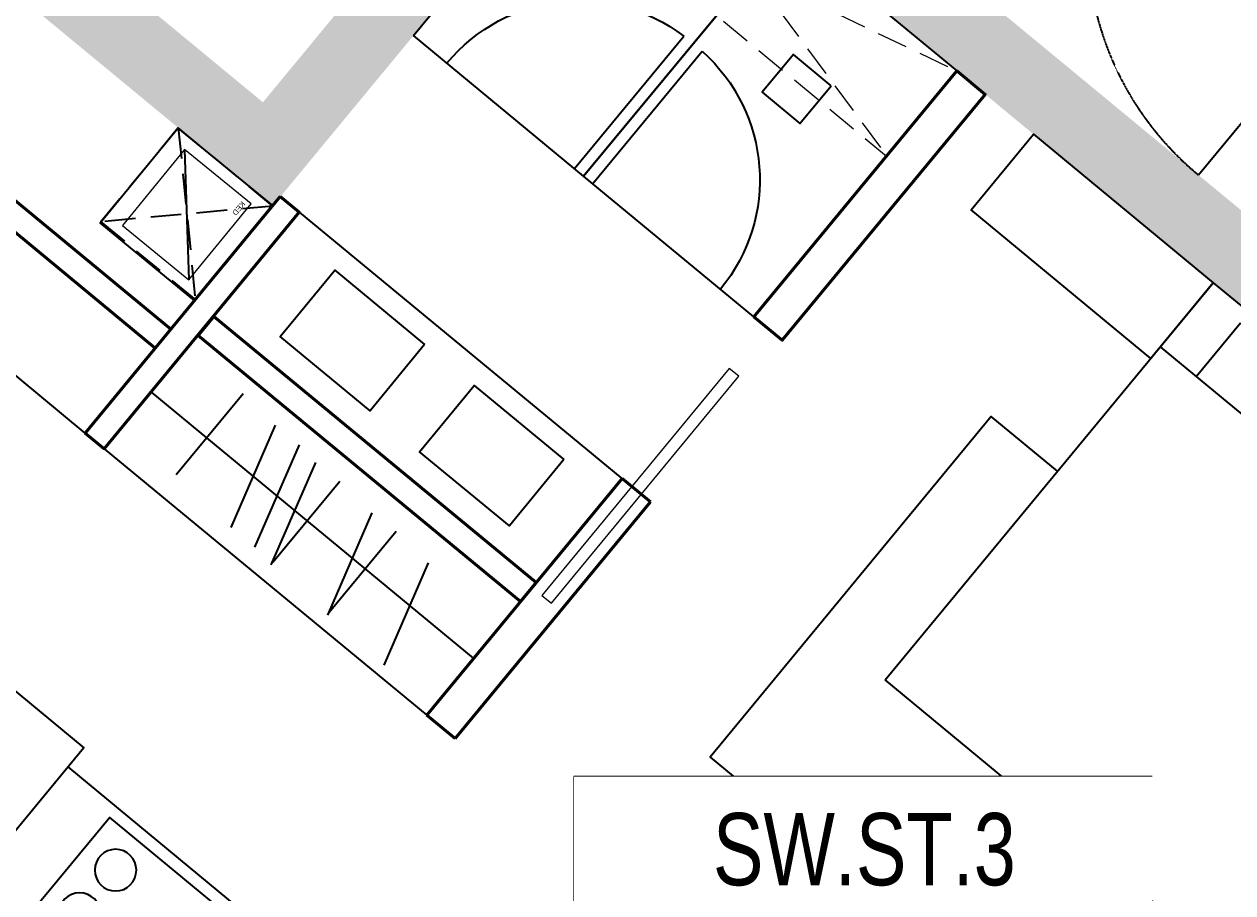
# Model space of a CAD drawing. Header units: millimetres. Extents: x -361679452 to 361242511, y -278557090 to 278849308.
# Drawn here: x 79353 to 84281, y 81365 to 84906 of the extents above; entities that cross this region are included whole.
import ezdxf
from ezdxf.enums import TextEntityAlignment as Align
from ezdxf.xclip import XClip

# ---------------------------------------------------------------- set-up
doc = ezdxf.new("R2010")
doc.units = ezdxf.units.MM
doc.header["$MEASUREMENT"] = 0
doc.header["$XCLIPFRAME"] = 0
doc.set_wipeout_variables(frame=1)
doc.linetypes.add('ACAD_ISO02W100', pattern=[15, 12, -3])
doc.linetypes.add('HIDDEN', pattern=[0.375, 0.25, -0.125])
for name, color, linetype in [('A-ANNO-DIMS', 50, 'Continuous'), ('A-ANNO-ROOM', 50, 'Continuous'), ('A-FLOR-STRS', 1, 'Continuous'), ('A-FURNITURE', 251, 'Continuous'), ('ccu12-Hatch', 250, 'Continuous'), ('KT-Net manh', 139, 'Continuous'), ('KT-Noi that', 32, 'Continuous'), ('KT-Thay', 7, 'Continuous'), ('KT-Tuong', 1, 'Continuous'), ('MEP-M-DUCT-15', 6, 'Continuous'), ('MEP-M-DUCT-25', 7, 'Continuous'), ('SPE-MEP-General', 170, 'Continuous'), ('trục hút mùi', 21, 'Continuous')]:
    doc.layers.add(name, color=color, linetype=linetype)
for name, color, linetype, lineweight in [('KT-Chuviet', 255, 'Continuous', 15), ('KT-lomo nuoc', 3, 'HIDDEN', 5), ('KT-Net cat', 1, 'Continuous', 40), ('KT-Net cua', 87, 'Continuous', 9), ('KT-Net thay', 7, 'Continuous', 15), ('KT-Net truc', 18, 'Continuous', 15), ('SPE-MEP-HVAC', 140, 'Continuous', 0), ('SPE-MEP-M-WALL OPENING', 81, 'Continuous', 0)]:
    doc.layers.add(name, color=color, linetype=linetype, lineweight=lineweight)
doc.styles.add('220126_HDN_HBA typical plan$0$211210_HDN_HBA_TYPICAL PLAN CORE OPT 1$0$HBA-Text', font='GOTHIC.TTF')
doc.styles.add('font unicode ccu', font='arial.ttf')
doc.styles.add('ROMANS', font='ROMANS.SHX')
doc.styles.get("Standard").update_dxf_attribs({"font": 'arial.ttf'})
doc.styles.add('xref.N.Cot vach tang N2$0$DIM', font='vnsimli.shx', dxfattribs={"width": 0.7})
doc.dimstyles.new('xref.N.Cot vach tang N2$0$CCU 1-100 A1', dxfattribs={"dimscale": 100, "dimtxt": 2.2, "dimasz": 1, "dimexe": 1, "dimexo": 0, "dimgap": 1, "dimtad": 1, "dimdec": 0, "dimdsep": 46, "dimtxsty": 'xref.N.Cot vach tang N2$0$DIM', "dimblk1": 'xref.N.Cot vach tang N2$0$_ARCHTICK', "dimblk2": 'xref.N.Cot vach tang N2$0$_ARCHTICK', "dimsah": 1, "dimcen": 0, "dimdle": 1, "dimclrd": 256, "dimclre": 256, "dimclrt": 31, "dimadec": 0, "dimazin": 0, "dimtfac": 1, "dimtdec": 0, "dimtix": 1, "dimtmove": 2, "dimatfit": 3, "dimldrblk": 'xref.N.Cot vach tang N2$0$_ARCHTICK', "dimfxl": 8, "dimtolj": 1, "dimarcsym": 0})

# ---------------------------------------------------------------- blocks, each defined once
blk = doc.blocks.new('A$C21AF0CCA')
at = {"layer": 'A-ANNO-ROOM', "insert": (1197.56892258345, 814.6835720778872), "char_height": 600, "attachment_point": 2, "rotation": 0.10542954816276216, "style": '220126_HDN_HBA typical plan$0$211210_HDN_HBA_TYPICAL PLAN CORE OPT 1$0$HBA-Text'}
blk.add_mtext_dynamic_manual_height_columns('1-BR+', width=722857412.8743668, gutter_width=9765.624999999996, heights=[0], dxfattribs=at)
blk = doc.blocks.new('BEDH-1')
for p, q in [((475, -1.054711873393899e-13), (-475, 1.054711873393899e-13)), ((-475, 1.054711873393899e-13), (-475.0000000000002, -1050)), ((474.9999999999998, -1050), (475, -1.054711873393899e-13)), ((-381.8394731497392, -27.72451273631296), (-381.8394731497393, -215.2726866770535)), ((-20.94842891092413, -27.72451273631304), (-381.8394731497392, -27.72451273631296)), ((-20.94842891092416, -169.6087834425271), (-20.94842891092413, -27.72451273631304)), ((379.7956140944734, -27.72451273631313), (52.11540216114371, -27.72451273631306)), ((52.11540216114371, -27.72451273631306), (52.11540216114368, -169.6087834425271)), ((379.7956140944734, -169.6087834425271), (379.7956140944734, -27.72451273631313)), ((-162.6479800441303, -169.608783442527), (-475.0000000000001, -498.4003835124894)), ((474.9999999999999, -169.6087834425272), (-162.6479800441303, -169.608783442527)), ((-162.6479800441303, -169.608783442527), (-162.6479800441303, -498.4003835124894)), ((-206.9290897110478, -215.2726866770535), (-381.8394731497393, -215.2726866770535)), ((-475.0000000000001, -498.4003835124894), (-162.6479800441303, -498.4003835124894)), ((-475.0000000000002, -1050), (474.9999999999998, -1050))]:
    blk.add_line(p, q)
blk = doc.blocks.new('condotel studio')
at = {"layer": 'A-FURNITURE', "extrusion": (-1.172723498742047e-19, 7.506917587943236e-07, 0.9999999999997182)}
blk.add_line((-44664.57853615104, 10308.01370930305, -0.04131058838218198), (-44664.57895565839, 11838.55146587739, -0.04016207232698728), dxfattribs=at)
at = {"layer": 'A-FURNITURE'}
for p, q in [((-44964.83908407394, 8502.93315595208, -0.03377124252383875), (-44964.84579189883, 10208.01277532248, -0.03840062322717391)), ((-44770.57434833987, 9914.29543883173, -0.1898251238754479), (-45198.81292053135, 9914.292246904282, -0.1898251238754479)), ((-44746.39373088637, 9604.357913553773, -0.03995934513747627), (-45183.28800359185, 9729.831202013418, -0.03995934513747627)), ((-44746.39279563726, 9478.88136865577, -0.0399593451374763), (-45183.28706833355, 9604.354657108022, -0.0399593451374763)), ((-44733.40962417424, 9381.053289107978, -0.0399593451374763), (-45170.30389687052, 9506.526577571465, -0.0399593451374763)), ((-46766.18438328663, 9456.034342315397, -0.08241216045667493), (-47465.73781174287, 9456.061537078058, -0.08241216045667316)), ((-44746.39208615014, 9383.69473971246, -0.0399593451374763), (-45174.63065833977, 9383.691547781287, -0.0399593451374763)), ((-44722.21146869853, 9073.757214427053, 0.1099064336004954), (-45159.10574140407, 9199.230502894265, 0.1099064336004954)), ((-44735.19393068376, 9076.398665033339, 0.1099064336004954), (-45163.43250287329, 9076.395473104028, 0.1099064336004954)), ((-44711.01331322832, 8766.461139749794, 0.2597722123384669), (-45147.90758593385, 8891.934428220673, 0.2597722123384669))]:
    blk.add_line(p, q, dxfattribs=at)
at = {"layer": 'A-FURNITURE', "extrusion": (1.569545667993092e-19, 1.501383517588225e-06, 0.9999999999988729)}
blk.add_line((-46766.18438328669, 9359.875911079755, -0.08233997511480656), (-47465.73781174098, 9359.848716318957, -0.08233993428503855), dxfattribs=at)
at = {"layer": 'A-FURNITURE', "extrusion": (-1.172723498742047e-19, 7.506917587943236e-07, 0.9999999999997182)}
for points, elevation in [([(-46765.50387505325, 10307.95256762033), (-48065.50387505317, 10307.95256761637), (-48065.5038750532, 9407.9525676181), (-46765.5038750513, 9407.952567621825)], -0.03483982516784121), ([(-46765.50387504572, 9407.955126756562), (-48065.50387504578, 9407.9551267547), (-48065.5038750456, 8507.955126756075), (-46765.50387504554, 8507.955126757937)], -0.03483982516784302)]:
    blk.add_lwpolyline(points, close=True, dxfattribs=dict(at, elevation=elevation))
at = {"layer": 'A-FURNITURE', "extrusion": (7.506917587942065e-07, 7.506917587952157e-07, 0.9999999999994365)}
for points, elevation in [([(-45915.35300341043, 8503.259670234696), (-45365.35043843927, 8502.457186379008), (-45364.1429175009, 10208.0127016947), (-45914.14548247401, 10208.81518553007)], -0.06814881740206895), ([(-45824.37985682865, 9471.269541837542), (-45474.3801679983, 9470.802747393176), (-45473.74666127528, 9945.802324859767), (-45823.74635010357, 9946.269119287077)], -0.06108020068786339), ([(-45824.37985682907, 8734.542271355169), (-45474.38016799874, 8734.075476912782), (-45473.74666127567, 9209.075054375531), (-45823.74635010213, 9209.541848806624)], -0.06108020068786333)]:
    blk.add_lwpolyline(points, close=True, dxfattribs=dict(at, elevation=elevation))
at = {"layer": 'A-FURNITURE'}
for points, elevation in [([(-44664.57853614735, 10208.01501340419), (-44664.842242755, 8502.934383476153), (-45264.84191675678, 8502.929911293148), (-45264.57821014726, 10208.01054122677)], -0.03995934513747627), ([(-42971.68736768323, 10195.68875302363), (-43671.68736751378, 10195.70421485597), (-43671.70282933861, 9495.704215021688), (-42971.70282950994, 9495.688753200579)], -0.04131054746361278), ([(-43571.68946001872, 9495.697187757178), (-42971.70283934107, 9495.697743924393), (-42965.37388033239, 3707.76185808517), (-43565.36050101191, 3707.76130192366)], -0.04131054746361311), ([(-48065.23275665916, 7152.805129877815), (-47665.23275666093, 7152.807559631241), (-47665.23569793595, 8102.825383185933), (-48065.23569793036, 8102.822953421099)], -0.04131058170595496)]:
    blk.add_lwpolyline(points, close=True, dxfattribs=dict(at, elevation=elevation))
at = {"layer": 'A-FURNITURE', "ltscale": 5, "elevation": -0.0396007568043532}
blk.add_lwpolyline([(-42989.81168153325, 8623.316536083876), (-43519.81168140475, 8623.328242896183), (-43519.79820752898, 9233.328242747171), (-42989.79820765938, 9233.316535936727)], close=True, dxfattribs=at)
at = {"layer": 'A-FURNITURE', "extrusion": (7.506917587942065e-07, 7.506917587941441e-07, 0.9999999999994365), "elevation": -0.1172895174124627}
blk.add_lwpolyline([(-47692.76715137556, 8864.588897163083), (-47692.771569037, 9064.588897112615), (-47492.7715690872, 9064.593314777801), (-47492.76715142408, 8864.593314824311)], close=True, dxfattribs=at)
at = {"layer": 'A-FURNITURE', "elevation": -0.04131056675762722}
blk.add_lwpolyline([(-47068.41844825601, 7152.812485867587), (-47068.41877156103, 7502.812485865783), (-45268.41877156464, 7502.81414766371), (-45268.41636979925, 4902.814147769881), (-47068.41636979932, 4902.812485970149), (-47068.41669311348, 5252.812485867587)], dxfattribs=at)
at = {"layer": 'A-FURNITURE', "ltscale": 5}
for centre in [(-43369.80163125513, 9078.324929535447, -0.0396037362795492), (-43139.80163131283, 9078.319849224761, -0.03960373627954919)]:
    blk.add_circle(centre, 84.99999999999996, dxfattribs=at)
at = {"layer": 'A-FURNITURE'}
blk.add_arc((-46766.18535513294, 9431.034342728963, -0.08241216045667316), 699.9999999999999, 89.99777271883355, 177.9510596004668, dxfattribs=at)
at = {"layer": 'A-FURNITURE', "extrusion": (1.569545667993092e-19, 1.501383517588225e-06, 0.9999999999988729)}
blk.add_arc((-46766.18535512933, 9384.875910783192, -0.06828721169515138), 699.9999999999998, 182.0489403995355, 270.0022272820002, dxfattribs=at)
at = {"layer": 'KT-Net cat', "extrusion": (-1.172723498742047e-19, 7.506917587943236e-07, 0.9999999999997182)}
for p, q in [((-45213.18217276149, 10308.28802482178, -0.04193617862447174), (-45213.18259222727, 11838.67425249686, -0.04078777627661626)), ((-45113.18217276149, 10308.2880522309, -0.04193617862447174), (-45113.18259222721, 11838.67427990591, -0.04078777627661627))]:
    blk.add_line(p, q, dxfattribs=at)
at = {"layer": 'KT-Net cat', "extrusion": (-7.506917587944411e-07, 7.506917587940874e-07, 0.9999999999994365)}
for p, q in [((-45915.35328926756, 8502.855972638645, -0.0410827504770052), (-44664.85859222905, 8502.858089432179, -0.04010948418167651)), ((-45915.35328926762, 8352.855050230748, -0.04097014602074199), (-45915.35328926756, 8502.855972638645, -0.0410827504770052)), ((-44664.85859222905, 8502.858089432179, -0.04010948418167651), (-44664.85859223652, 8352.857167020382, -0.03999687972541607)), ((-44664.85859223652, 8352.857167020382, -0.03999687972541607), (-45915.35328926762, 8352.855050230748, -0.04097014602074199))]:
    blk.add_line(p, q, dxfattribs=at)
at = {"layer": 'KT-Net cat'}
for points, elevation in [([(-45914.14548251788, 10308.69305631152), (-45914.14548251791, 10208.69213389786), (-44664.57853614926, 10208.01278689509), (-44664.57853614917, 10308.01370930491)], -0.04131058838218376), ([(-45264.57844804596, 10206.47232981719), (-45365.35043848149, 10206.47232981719), (-45365.35043848245, 8502.457186325395), (-45264.57844804689, 8502.457186325395)], -0.03995934513747638), ([(-46765.50387504569, 8507.95512672601), (-46765.50368964733, 8357.95512672601), (-48065.50378234632, 8357.867981515534), (-48065.50396773903, 8507.867981515417)], -0.04130194039000538)]:
    blk.add_lwpolyline(points, close=True, dxfattribs=dict(at, elevation=elevation))
at = {"layer": 'KT-Net cua', "extrusion": (-7.506917587944411e-07, 7.506917587940874e-07, 0.9999999999994365), "elevation": -0.0001792605592414731}
blk.add_lwpolyline([(-46539.96506784989, 8401.379315304803), (-46539.96502149622, 8451.379315304992), (-45340.04766787879, 8451.37843468903), (-45340.04771423068, 8401.37843469088)], close=True, dxfattribs=at)
at = {"layer": 'A-FURNITURE', "xscale": 1.999999999999998, "yscale": 1.999999999999998, "zscale": 1.999999999999998, "rotation": 90.00044158638056}
blk.add_blockref('BEDH-1', (-48065.22478189479, 6202.804803357867, -0.04131056675762721), dxfattribs=at)
blk = doc.blocks.new('*U100')
at = {"color": 0}
blk.add_lwpolyline([(-2.91038304567337e-11, 0), (399.9999999999709, -9.701276818911232e-12), (399.9999999999709, 349.9999999999903), (-2.91038304567337e-11, 350)], close=True, dxfattribs=at)
at = {"layer": 'MEP-M-DUCT-15'}
for points in [[(50, 50), (50, 299.9999999999709), (149.9999999999709, 200), (50, 50)], [(349.9999999999709, 299.9999999999612), (50, 299.9999999999709), (149.9999999999709, 200), (349.9999999999709, 299.9999999999612)]]:
    blk.add_solid(points, dxfattribs=at)
at = {"layer": 'MEP-M-DUCT-25'}
blk.add_line((-2.91038304567337e-11, -2.91038304567337e-11), (399.9999999999709, 349.9999999999612), dxfattribs=at)
blk = doc.blocks.new('A$C3AE13516')
at = {"layer": 'SPE-MEP-General'}
blk.add_lwpolyline([(1.164153218269348e-10, -499.9999999996919), (500.0000000001164, -499.9999999999097), (499.9999999998836, -2.551132638473064e-10), (0, 6.45741238258779e-11)], close=True, dxfattribs=at)
at = {"layer": 'SPE-MEP-M-WALL OPENING', "color": 1, "extrusion": (-1.429368098491632e-21, 0, -1), "zscale": -1, "rotation": 180.0104958576382}
blk.add_blockref('*U100', (-49.99989876055042, -76.76334756255255), dxfattribs=at)
at = {"layer": 'SPE-MEP-M-WALL OPENING', "color": 1, "insert": (64.64127082942287, -410.7896422147874, 1.163083540589582e-07), "char_height": 21.77335910446063, "attachment_point": 7, "rotation": 359.9790082847188}
blk.add_mtext_dynamic_manual_height_columns('KED', width=18.10155403055251, gutter_width=108866.7955223031, heights=[0], dxfattribs=at)
blk = doc.blocks.new('shaft-1')
at = {"layer": 'SPE-MEP-HVAC', "color": 1, "extrusion": (-4.651570258340105e-07, 2.266809668167698e-15, -0.9999999999998919), "zscale": -1, "rotation": 359.7916434162399}
blk.add_blockref('A$C3AE13516', (118803.9931663291, 10808.75694897135, 0.04752298160343485), dxfattribs=at)
blk = doc.blocks.new('xref.N.Cot vach tang N2$0$_Open90')
at = {"color": 0, "linetype": 'ByBlock', "lineweight": -2}
for p, q in [((0, 0), (-1, 0)), ((-0.5, 0.5), (0, 0)), ((0, 0), (-0.5, -0.5))]:
    blk.add_line(p, q, dxfattribs=at)
blk = doc.blocks.new('*D105')
at = {"layer": 'Defpoints', "color": 0, "transparency": 16777216}
for p in [(-424.1796271887581, -514.9999999999402), (-353.063796673334, -514.9999999999402, -3.230249313876472e-06), (-353.0637966733485, -2114.999998141949, -3.229479425215231e-06)]:
    blk.add_point(p, dxfattribs=at)
at = {"layer": 'KT-Noi that', "color": 5, "transparency": 16777216}
for p, q in [((-353.063796673334, -514.9999999999402), (-474.1796271887581, -514.9999999999402)), ((-424.1796271887581, -564.9999999999402), (-424.1796271887579, -1154.999998141892)), ((-424.1796271887578, -2064.999998141949), (-424.1796271887579, -1511.666664808559)), ((-353.0637966733485, -2114.999998141949), (-474.1796271887578, -2114.999998141949))]:
    blk.add_line(p, q, dxfattribs=at)
at = {"layer": 'KT-Noi that', "color": 5, "transparency": 16777216, "xscale": 50, "yscale": 50, "zscale": 50}
for p, rotation in [((-424.1796271887581, -514.9999999999402), 90), ((-424.1796271887578, -2114.999998141949), 270)]:
    blk.add_blockref('xref.N.Cot vach tang N2$0$_Open90', p, dxfattribs=dict(at, rotation=rotation))
at = {"layer": 'KT-Noi that', "color": 5, "transparency": 16777216, "insert": (-424.1796271883068, -1333.333331475225), "char_height": 110, "attachment_point": 5, "rotation": 90, "style": 'xref.N.Cot vach tang N2$0$DIM'}
blk.add_mtext('\\A1;1600', dxfattribs=at)
blk = doc.blocks.new('xref.N.Cot vach tang N2$0$_ARCHTICK')
at = {"color": 0, "linetype": 'ByBlock', "const_width": 0.15}
blk.add_lwpolyline([(-0.5, -0.5), (0.5, 0.5)], dxfattribs=at)
blk = doc.blocks.new('*D106')
at = {"layer": 'Defpoints', "color": 0, "transparency": 16777216}
for p in [(-2310.000006262693, -614.99999999994), (-210.0000062626932, -614.99999999994), (-2310.000006262693, -826.7299089782482)]:
    blk.add_point(p, dxfattribs=at)
at = {"layer": 'KT-Noi that', "color": 5, "transparency": 16777216}
for p, q in [((-2310.000006262693, -614.99999999994), (-2310.000006262693, -876.7299089782482)), ((-210.0000062626932, -614.99999999994), (-210.0000062626932, -876.7299089782482)), ((-260.0000062626932, -826.7299089782482), (-2260.000006262693, -826.7299089782482))]:
    blk.add_line(p, q, dxfattribs=at)
at = {"layer": 'KT-Noi that', "color": 5, "transparency": 16777216, "xscale": 50, "yscale": 50, "zscale": 50, "rotation": 180}
blk.add_blockref('xref.N.Cot vach tang N2$0$_Open90', (-2310.000006262693, -826.7299089782482), dxfattribs=at)
at = {"layer": 'KT-Noi that', "color": 5, "transparency": 16777216, "xscale": 50, "yscale": 50, "zscale": 50}
blk.add_blockref('xref.N.Cot vach tang N2$0$_Open90', (-210.0000062626932, -826.7299089782482), dxfattribs=at)
at = {"layer": 'KT-Noi that', "color": 5, "transparency": 16777216, "insert": (-1260.000006262693, -721.7299089782482), "char_height": 110, "attachment_point": 5, "style": 'xref.N.Cot vach tang N2$0$DIM'}
blk.add_mtext('\\A1;2100', dxfattribs=at)
blk = doc.blocks.new('TAG CAO DO SAN')
at = {"layer": 'KT-Net thay', "flags": 128}
blk.add_lwpolyline([(1526701.778855525, -266095.2298759429), (1526701.778855525, -266566.6584041911), (1527644.63591202, -266566.6584041911), (1527644.63591202, -266095.2298759429)], close=True, dxfattribs=at)
blk.add_wipeout([(1526701.778855525, -266095.2298759429), (1527644.6359120198, -266095.2298759429), (1527644.6359120198, -266566.65840419114), (1526701.778855525, -266566.65840419114)]).dxf.layer = 'KT-Net thay'
for points in [[(1526701.778855525, -266330.9441400666), (1527644.63591202, -266330.9441400666)], [(1526701.778855525, -266566.6584041911), (1527644.63591202, -266566.6584041911)]]:
    blk.add_lwpolyline(points, dxfattribs=at)
at = {"layer": 'KT-Chuviet', "color": 31, "style": 'ROMANS', "width": 0.75}
blk.add_text('DTTT:', height=117.8571320618522, dxfattribs=at).set_placement((1526748.92170835, -266507.8139601254))
at = {"layer": 'KT-Chuviet', "color": 31, "style": 'font unicode ccu', "width": 0.75}
blk.add_attdef('TÊNPHÒNG', text='', height=117.85713, dxfattribs=at).set_placement((1527175.308820772, -266213.4467624734), align=Align.MIDDLE_CENTER)
at = {"layer": 'KT-Chuviet', "color": 31, "ltscale": 15, "style": 'ROMANS', "width": 0.75, "flags": 8}
blk.add_attdef('CAO-DO', (1527091.943339912, -266507.7298381611), '', height=117.8571320618522, dxfattribs=at)
blk = doc.blocks.new('*U254')
at = {"layer": 'KT-lomo nuoc', "ltscale": 500}
for p, q in [((1146.155259047497, 1387.912934975724), (346.9805580070165, -286.5481118142142)), ((1493.135817054514, 1101.374120213849), (1.734723475976807e-18, -0.009297052340116354))]:
    blk.add_line(p, q, dxfattribs=at)
blk.add_lwpolyline([(1146.155259047497, 1387.912934975724), (1493.135817054514, 1101.374120213849), (346.9805580070165, -286.5481118142142), (1.734723475976807e-18, -0.009297052340116354)], close=True, dxfattribs=at)
blk = doc.blocks.new('trucktnuoctang36')
at = {"layer": 'KT-lomo nuoc', "linetype": 'HIDDEN', "xscale": -0.9999999999999997, "rotation": 10.8976534755902}
blk.add_blockref('*U254', (-7759.547404409837, -15662.02080268672, 0.00431842139601152), dxfattribs=at)
blk = doc.blocks.new('*U241')
at = {"linetype": 'HIDDEN', "ltscale": 500}
for p, q in [((453.9702085506534, 199.963343001759), (201.5541099975932, -457.5816746024486)), ((655.5243185482473, -257.6183316006897), (0, 0))]:
    blk.add_line(p, q, dxfattribs=at)
blk.add_lwpolyline([(453.9702085506534, 199.963343001759), (655.5243185482473, -257.6183316006897), (201.5541099975932, -457.5816746024486), (0, 0)], close=True, dxfattribs=at)
blk = doc.blocks.new('A$Cc3a6237a')
at = {"layer": 'trục hút mùi', "linetype": 'HIDDEN', "ltscale": 1000, "xscale": -1, "rotation": 254.2212213649985}
blk.add_blockref('*U241', (-42218.43427268519, -27252.20210458296, 20.31676294803122), dxfattribs=at)
blk = doc.blocks.new('TMCC')
at = {"layer": 'KT-Noi that', "linetype": 'Continuous', "ltscale": 2}
for p, q in [((-1798.782414799367, -146.0000001943672, 9.413380290367837e-06), (-1834.66061557793, -146.0000001943672, 9.413380290367837e-06)), ((-1794.174414799447, -141.3920001944371, 9.413380290367837e-06), (-1794.17441479789, -110.6079990881535, 9.413380290367837e-06)), ((-978.4333909374109, -105.9999987138362, 9.413380290367837e-06), (-1789.566414798101, -105.9999990883625, 9.413380290367837e-06)), ((-1652.000006262693, -305.99999999994, 9.413380290367837e-06), (-1652.000006262693, -105.99999999994, 9.413380290367837e-06)), ((-1652.000006262693, -105.99999999994, 9.413380290367837e-06), (-1118.000006262693, -105.99999999994, 9.413380290367837e-06)), ((-1652.000006262693, -280.99999999994, 9.413380290367837e-06), (-1652.000006262693, -130.99999999994, 9.413380290367837e-06)), ((-1652.000006262693, -130.99999999994, 9.413380290367837e-06), (-1118.000006262693, -130.99999999994, 9.413380290367837e-06)), ((-1118.000006262693, -105.99999999994, 9.413380290367837e-06), (-1118.000006262693, -305.99999999994, 9.413380290367837e-06)), ((-1118.000006262693, -130.99999999994, 9.413380290367837e-06), (-1118.000006262693, -280.99999999994, 9.413380290367837e-06)), ((-973.8253909386403, -141.3919998197762, 9.413380290367837e-06), (-973.8253909370687, -110.6079987141766, 9.413380290367837e-06)), ((-933.8766155784251, -145.9999998198418, 9.413380290367837e-06), (-969.2173909385601, -145.9999998198455, 9.413380290367837e-06)), ((-1938.250006262693, -164.74999999994, 9.413380290367837e-06), (-1932.250006262693, -167.24999999994, 9.413380290367837e-06)), ((-1938.250006262693, -247.24999999994, 9.413380290367837e-06), (-1938.250006262693, -164.74999999994, 9.413380290367837e-06)), ((-1932.250006262693, -167.24999999994, 9.413380290367837e-06), (-1930.050006262696, -202.24999999994, 9.413380290367837e-06)), ((-1839.268615574998, -261.3920001944007, 9.413380290367837e-06), (-1839.268615578098, -150.6080001945247, 9.413380290367837e-06)), ((-929.2686155750125, -261.3919998200163, 9.413380290367837e-06), (-929.2686155780975, -150.607999820184, 9.413380290367837e-06)), ((-839.9500062626903, -202.24999999994, 9.413380290367837e-06), (-837.7500062626932, -167.24999999994, 9.413380290367837e-06)), ((-837.7500062626932, -167.24999999994, 9.413380290367837e-06), (-831.7500062626932, -164.74999999994, 9.413380290367837e-06)), ((-831.7500062626932, -164.74999999994, 9.413380290367837e-06), (-831.7500062626932, -247.24999999994, 9.413380290367837e-06)), ((-2515.000006262693, -214.99999999994, 9.413380290367837e-06), (-2515.000006262693, -2439.99999999994, 9.413380290367837e-06)), ((-2465.000006262693, -214.99999999994, 9.413380290367837e-06), (-2515.000006262693, -214.99999999994, 9.413380290367837e-06)), ((-2465.000006262693, -2439.99999999994, 9.413380290367837e-06), (-2465.000006262693, -214.99999999994, 9.413380290367837e-06)), ((-1932.250006262693, -244.74999999994, 9.413380290367837e-06), (-1938.250006262693, -247.24999999994, 9.413380290367837e-06)), ((-1930.050006262696, -209.74999999994, 9.413380290367837e-06), (-1932.250006262693, -244.74999999994, 9.413380290367837e-06)), ((-1930.050006262696, -202.24999999994, 9.413380290367837e-06), (-1905.400006262687, -202.24999999994, 9.413380290367837e-06)), ((-1905.400006262687, -209.74999999994, 9.413380290367837e-06), (-1930.050006262696, -209.74999999994, 9.413380290367837e-06)), ((-1905.400006262687, -202.24999999994, 9.413380290367837e-06), (-1895.400006262687, -201.99999999994, 9.413380290367837e-06)), ((-1895.400006262687, -210.49999999994, 9.413380290367837e-06), (-1905.400006262687, -209.74999999994, 9.413380290367837e-06)), ((-1895.400006262687, -201.99999999994, 9.413380290367837e-06), (-1870.000006262693, -201.49999999994, 9.413380290367837e-06)), ((-1870.000006262693, -210.49999999994, 9.413380290367837e-06), (-1895.400006262687, -210.49999999994, 9.413380290367837e-06)), ((-1870.000006262693, -201.49999999994, 9.413380290367837e-06), (-1870.000006262693, -210.49999999994, 9.413380290367837e-06)), ((-900.0000062626932, -210.49999999994, 9.413380290367837e-06), (-900.0000062626932, -201.49999999994, 9.413380290367837e-06)), ((-900.0000062626932, -201.49999999994, 9.413380290367837e-06), (-874.600006262699, -201.49999999994, 9.413380290367837e-06)), ((-874.600006262699, -209.99999999994, 9.413380290367837e-06), (-900.0000062626932, -210.49999999994, 9.413380290367837e-06)), ((-874.600006262699, -201.49999999994, 9.413380290367837e-06), (-864.600006262699, -202.24999999994, 9.413380290367837e-06)), ((-864.600006262699, -209.74999999994, 9.413380290367837e-06), (-874.600006262699, -209.99999999994, 9.413380290367837e-06)), ((-864.600006262699, -202.24999999994, 9.413380290367837e-06), (-839.9500062626903, -202.24999999994, 9.413380290367837e-06)), ((-839.9500062626903, -209.74999999994, 9.413380290367837e-06), (-864.600006262699, -209.74999999994, 9.413380290367837e-06)), ((-837.7500062626932, -244.74999999994, 9.413380290367837e-06), (-839.9500062626903, -209.74999999994, 9.413380290367837e-06)), ((-831.7500062626932, -247.24999999994, 9.413380290367837e-06), (-837.7500062626932, -244.74999999994, 9.413380290367837e-06)), ((-1798.782414796122, -266.0000001943772, 9.413380290367837e-06), (-1834.66061557502, -266.000000194379, 9.413380290367837e-06)), ((-1794.17441479789, -301.3919990888407, 9.413380290367837e-06), (-1794.174414796333, -270.6080001941682, 9.413380290367837e-06)), ((-1118.000006262693, -280.99999999994, 9.413380290367837e-06), (-1652.000006262693, -280.99999999994, 9.413380290367837e-06)), ((-973.8253909370978, -301.3919987139034, 9.413380290367837e-06), (-973.8253909355408, -270.6079998201039, 9.413380290367837e-06)), ((-933.8766155748453, -265.9999998198546, 9.413380290367837e-06), (-969.217390935286, -265.9999998198509, 9.413380290367837e-06)), ((-978.433390937018, -305.9999987138381, 9.413380290367837e-06), (-1789.566414798363, -305.9999990883616, 9.413380290367837e-06)), ((-1118.000006262693, -305.99999999994, 9.413380290367837e-06), (-1652.000006262693, -305.99999999994, 9.413380290367837e-06)), ((-1439.500006262693, -418.99999999994, 9.413380290367837e-06), (-1442.000006262693, -410.99999999994, 9.413380290367837e-06)), ((-1442.000006262693, -410.99999999994, 9.413380290367837e-06), (-1328.000006262693, -410.99999999994, 9.413380290367837e-06)), ((-1390.000006262693, -422.99999999994, 9.413380290367837e-06), (-1439.500006262693, -418.99999999994, 9.413380290367837e-06)), ((-1390.000006262693, -451.99999999994, 9.413380290367837e-06), (-1390.000006262693, -422.99999999994, 9.413380290367837e-06)), ((-1330.500006262693, -418.99999999994, 9.413380290367837e-06), (-1380.000006262693, -422.99999999994, 9.413380290367837e-06)), ((-1380.000006262693, -422.99999999994, 9.413380290367837e-06), (-1380.000006262693, -451.99999999994, 9.413380290367837e-06)), ((-1328.000006262693, -410.99999999994, 9.413380290367837e-06), (-1330.500006262693, -418.99999999994, 9.413380290367837e-06)), ((-185.0000062626932, -489.99999999994, 9.413380290367837e-06), (-2310.000006262693, -489.99999999994, 9.413380290367837e-06)), ((-2310.000006262693, -489.99999999994, 9.413380290367837e-06), (-2310.000006262693, -514.99999999994, 9.413380290367837e-06)), ((-1393.000006262693, -461.99999999994, 9.413380290367837e-06), (-1390.000006262693, -451.99999999994, 9.413380290367837e-06)), ((-1393.000006262693, -499.99999999994, 9.413380290367837e-06), (-1393.000006262693, -461.99999999994, 9.413380290367837e-06)), ((-1380.000006262693, -451.99999999994, 9.413380290367837e-06), (-1377.000006262693, -461.99999999994, 9.413380290367837e-06)), ((-1377.000006262693, -461.99999999994, 9.413380290367837e-06), (-1377.000006262693, -499.99999999994, 9.413380290367837e-06)), ((-185.0000062626932, -2139.99999999994, 9.413380290367837e-06), (-185.0000062626932, -489.99999999994, 9.413380290367837e-06)), ((-210.0000062626932, -514.99999999994, 9.413380290367837e-06), (-2310.000006262693, -514.99999999994, 9.413380290367837e-06)), ((-2310.000006262693, -514.99999999994, 9.413380290367837e-06), (-2310.000006262693, -714.99999999994, 9.413380290367837e-06)), ((-1377.000006262693, -499.99999999994, 9.413380290367837e-06), (-1393.000006262693, -499.99999999994, 9.413380290367837e-06)), ((-210.0000062626932, -2114.99999999994, 9.413380290367837e-06), (-210.0000062626932, -514.99999999994, 9.413380290367837e-06)), ((-2510.000008398798, -664.99999999994, 9.413380290367837e-06), (-2560.000008398798, -664.99999999994, 9.413380290367837e-06)), ((-2560.000008398798, -664.99999999994, 9.413380290367837e-06), (-2560.000008398798, -714.99999999994, 9.413380290367837e-06)), ((-2510.000008398798, -714.99999999994, 9.413380290367837e-06), (-2510.000008398798, -664.99999999994, 9.413380290367837e-06)), ((-2560.000008398798, -714.99999999994, 9.413380290367837e-06), (-2510.000008398798, -714.99999999994, 9.413380290367837e-06)), ((-2555.000006262693, -1814.99999999994, 9.413380290367837e-06), (-2555.000006262693, -714.99999999994, 9.413380290367837e-06)), ((-2310.000006262693, -714.99999999994, 9.413380290367837e-06), (-2385.000006262693, -714.99999999994, 9.413380290367837e-06)), ((-1485.000006262693, -999.99999999994, 9.413380290367837e-06), (-1285.000006262693, -999.99999999994, 9.413380290367837e-06)), ((-1485.000006262693, -1529.99999999994, 9.413380290367837e-06), (-1485.000006262693, -999.99999999994, 9.413380290367837e-06)), ((-1460.000006262693, -999.99999999994, 9.413380290367837e-06), (-1310.000006262693, -999.99999999994, 9.413380290367837e-06)), ((-1460.000006262693, -1529.99999999994, 9.413380290367837e-06), (-1460.000006262693, -999.99999999994, 9.413380290367837e-06)), ((-1310.000006262693, -999.99999999994, 9.413380290367837e-06), (-1310.000006262693, -1529.99999999994, 9.413380290367837e-06)), ((-1285.000006262693, -999.99999999994, 9.413380290367837e-06), (-1285.000006262693, -1529.99999999994, 9.413380290367837e-06)), ((-1285.000006262693, -1529.99999999994, 9.413380290367837e-06), (-1485.000006262693, -1529.99999999994, 9.413380290367837e-06)), ((-1310.000006262693, -1529.99999999994, 9.413380290367837e-06), (-1460.000006262693, -1529.99999999994, 9.413380290367837e-06)), ((-2560.000008398798, -1864.99999999994, 9.413380290367837e-06), (-2560.000008398798, -1814.99999999994, 9.413380290367837e-06)), ((-2560.000008398798, -1814.99999999994, 9.413380290367837e-06), (-2510.000008398798, -1814.99999999994, 9.413380290367837e-06)), ((-2510.000008398798, -1814.99999999994, 9.413380290367837e-06), (-2510.000008398798, -1864.99999999994, 9.413380290367837e-06)), ((-2385.000006262693, -1814.99999999994, 9.413380290367837e-06), (-2310.000006262693, -1814.99999999994, 9.413380290367837e-06)), ((-2310.000006262693, -1814.99999999994, 9.413380290367837e-06), (-2310.000006262693, -2114.99999999994, 9.413380290367837e-06)), ((-2510.000008398798, -1864.99999999994, 9.413380290367837e-06), (-2560.000008398798, -1864.99999999994, 9.413380290367837e-06)), ((-2310.000006262693, -2114.99999999994, 9.413380290367837e-06), (-210.0000062626932, -2114.99999999994, 9.413380290367837e-06)), ((-2310.000006262693, -2114.99999999994, 9.413380290367837e-06), (-2310.000006262693, -2139.99999999994, 9.413380290367837e-06)), ((-2310.000006262693, -2139.99999999994, 9.413380290367837e-06), (-185.0000062626932, -2139.99999999994, 9.413380290367837e-06)), ((-1393.000006262693, -2217.99999999994, 9.413380290367837e-06), (-1393.000006262693, -2179.99999999994, 9.413380290367837e-06)), ((-1393.000006262693, -2179.99999999994, 9.413380290367837e-06), (-1377.000006262693, -2179.99999999994, 9.413380290367837e-06)), ((-1377.000006262693, -2179.99999999994, 9.413380290367837e-06), (-1377.000006262693, -2217.99999999994, 9.413380290367837e-06)), ((-1442.000006262693, -2268.99999999994, 9.413380290367837e-06), (-1439.500006262693, -2260.99999999994, 9.413380290367837e-06)), ((-1439.500006262693, -2260.99999999994, 9.413380290367837e-06), (-1390.000006262693, -2256.99999999994, 9.413380290367837e-06)), ((-1390.000006262693, -2227.99999999994, 9.413380290367837e-06), (-1393.000006262693, -2217.99999999994, 9.413380290367837e-06)), ((-1390.000006262693, -2256.99999999994, 9.413380290367837e-06), (-1390.000006262693, -2227.99999999994, 9.413380290367837e-06)), ((-1377.000006262693, -2217.99999999994, 9.413380290367837e-06), (-1380.000006262693, -2227.99999999994, 9.413380290367837e-06)), ((-1380.000006262693, -2227.99999999994, 9.413380290367837e-06), (-1380.000006262693, -2256.99999999994, 9.413380290367837e-06)), ((-1380.000006262693, -2256.99999999994, 9.413380290367837e-06), (-1330.500006262693, -2260.99999999994, 9.413380290367837e-06)), ((-1330.500006262693, -2260.99999999994, 9.413380290367837e-06), (-1328.000006262693, -2268.99999999994, 9.413380290367837e-06)), ((-1328.000006262693, -2268.99999999994, 9.413380290367837e-06), (-1442.000006262693, -2268.99999999994, 9.413380290367837e-06)), ((-2515.000006262693, -2439.99999999994, 9.413380290367837e-06), (-2465.000006262693, -2439.99999999994, 9.413380290367837e-06))]:
    blk.add_line(p, q, dxfattribs=at)
at = {"layer": 'KT-Noi that', "linetype": 'ACAD_ISO02W100', "ltscale": 2}
for p, q in [((-185.0000062626932, -489.99999999994, 9.413380290367837e-06), (-2310.000006262693, -2127.49999999994, 9.413380290367837e-06)), ((-185.0000062626932, -2139.99999999994, 9.413380290367837e-06), (-2310.000006262693, -489.99999999994, 9.413380290367837e-06))]:
    blk.add_line(p, q, dxfattribs=at)
at = {"layer": 'KT-Noi that', "linetype": 'Continuous', "ltscale": 2, "elevation": 9.413380290367837e-06}
for points in [[(-1385.000006262693, -410.99999999994), (-796.7500062626932, -410.99999999994), (-796.7500062626932, -99.99999999993997), (-701.7500062626932, -99.99999999993997), (-701.7500062626932, -64.99999999993997), (-831.7500062626932, -64.99999999993997), (-831.7500062626932, -380.99999999994), (-1385.000006262693, -380.99999999994), (-1938.250006262693, -380.99999999994), (-1938.250006262693, -64.99999999993997), (-2068.250006262693, -64.99999999993997), (-2068.250006262693, -99.99999999993997), (-1973.250006262693, -99.99999999993997), (-1973.250006262693, -410.99999999994), (-1385.000006262693, -410.99999999994)], [(-2385.000006262693, -2429.99999999994), (-2385.000006262693, -224.99999999994), (-2435.000006262693, -224.99999999994), (-2435.000006262693, -2429.99999999994)], [(-2510.000008398798, -714.99999999994), (-2465.000006262693, -714.99999999994), (-2465.000006262693, -1264.99999999994), (-2510.000008398798, -1264.99999999994)], [(-2435.000006262693, -714.99999999994), (-2390.000006262693, -714.99999999994), (-2390.000006262693, -1264.99999999994), (-2435.000006262693, -1264.99999999994)], [(-2510.000008398798, -1264.99999999994), (-2465.000006262693, -1264.99999999994), (-2465.000006262693, -1814.99999999994), (-2510.000008398798, -1814.99999999994)], [(-2435.000006262693, -1264.99999999994), (-2390.000006262693, -1264.99999999994), (-2390.000006262693, -1814.99999999994), (-2435.000006262693, -1814.99999999994)], [(-1385.000006262693, -2268.99999999994), (-1210.000006262693, -2268.99999999994), (-1210.000006262693, -2464.99999999994), (-1385.000006262693, -2464.99999999994), (-1560.000006262693, -2464.99999999994), (-1560.000006262693, -2268.99999999994), (-1385.000006262693, -2268.99999999994)]]:
    blk.add_lwpolyline(points, close=True, dxfattribs=at)
for points in [[(-2495.000006262693, -1264.99999999994), (-2495.000006262693, -714.99999999994)], [(-2480.000006262693, -1264.99999999994), (-2480.000006262693, -714.99999999994)], [(-2420.000006262693, -1264.99999999994), (-2420.000006262693, -714.99999999994)], [(-2405.000006262693, -1264.99999999994), (-2405.000006262693, -714.99999999994)], [(-2495.000006262693, -1814.99999999994), (-2495.000006262693, -1264.99999999994)], [(-2480.000006262693, -1814.99999999994), (-2480.000006262693, -1264.99999999994)], [(-2420.000006262693, -1814.99999999994), (-2420.000006262693, -1264.99999999994)], [(-2405.000006262693, -1814.99999999994), (-2405.000006262693, -1264.99999999994)]]:
    blk.add_lwpolyline(points, dxfattribs=at)
at = {"layer": 'KT-Noi that', "linetype": 'Continuous', "ltscale": 2}
for centre, radius in [((-1685.000006262693, -205.99999999994, 9.413380290367837e-06), 14.5), ((-1085.000006262693, -205.99999999994, 9.413380290367837e-06), 17.5)]:
    blk.add_circle(centre, radius, dxfattribs=at)
for centre, radius, start, end in [((-1834.66061557793, -150.6080001945247, 9.413380290367837e-06), 4.608000000157357, 90, 180), ((-1798.782414799367, -141.3920001944371, 9.413380290367837e-06), 4.607999999930221, 270, 0), ((-1789.566414798101, -110.6079990881535, 9.413380290367837e-06), 4.607999999791003, 90, 180), ((-978.4333909374109, -110.6079987141766, 9.413380290367837e-06), 4.608000000340305, 0, 90), ((-969.2173909385601, -141.3919998197762, 9.413380290367837e-06), 4.608000000069675, 180, 270), ((-933.8766155784251, -150.607999820184, 9.413380290367837e-06), 4.608000000340515, 0, 90), ((-1834.66061557502, -261.3920001944007, 9.413380290367837e-06), 4.607999999978259, 180, 270), ((-1798.782414796122, -270.6080001941682, 9.413380290367837e-06), 4.60799999979095, 0, 90), ((-969.217390935286, -270.6079998201039, 9.413380290367837e-06), 4.608000000253028, 90, 180), ((-933.8766155748453, -261.3919998200163, 9.413380290367837e-06), 4.607999999838648, 270, 0), ((-1789.566414798363, -301.3919990888407, 9.413380290367837e-06), 4.607999999520398, 180, 270), ((-978.433390937018, -301.3919987139034, 9.413380290367837e-06), 4.607999999934203, 270, 0)]:
    blk.add_arc(centre, radius, start, end, dxfattribs=at)
at = {"layer": 'KT-Noi that', "linetype": 'Continuous', "ltscale": 2, "style": 'ROMANS', "width": 0.75}
for p in [(-2110.000006262693, -594.99999999994, 9.413380290367837e-06), (-2110.000006262693, -2034.99999999994, 9.413380290367837e-06)]:
    blk.add_text('COP', height=100, dxfattribs=at).set_placement(p, align=Align.MIDDLE)
at = {"layer": 'KT-Noi that', "color": 5}
dim = blk.add_linear_dim(base=(-424.1796271887581, -514.9999999999402, 1.264362960424431e-05), p1=(-353.0637966733484, -2114.999998141948, 9.414150179029077e-06), p2=(-353.0637966733339, -514.99999999994, 9.413380290367837e-06), angle=270, dimstyle='xref.N.Cot vach tang N2$0$CCU 1-100 A1', override={"dimscale": 50, "dimblk1": 'xref.N.Cot vach tang N2$0$_Open90', "dimblk2": 'xref.N.Cot vach tang N2$0$_Open90', "dimclrd": 5, "dimclre": 5, "dimclrt": 5, "dimlwd": 65535, "dimlwe": 65535}, dxfattribs=at)
dim.commit()
dim.dimension.update_dxf_attribs({"geometry": '*D105', "text_midpoint": (-424.1796271883068, -1333.333331475225, 1.264362960424431e-05), "dimtype": 128})
dim = blk.add_linear_dim(base=(-2310.000006262693, -826.7299089782482, 9.413380290367837e-06), p1=(-210.0000062626932, -614.99999999994, 9.413380290367837e-06), p2=(-2310.000006262693, -614.99999999994, 9.413380290367837e-06), angle=180, dimstyle='xref.N.Cot vach tang N2$0$CCU 1-100 A1', override={"dimscale": 50, "dimblk1": 'xref.N.Cot vach tang N2$0$_Open90', "dimblk2": 'xref.N.Cot vach tang N2$0$_Open90', "dimclrd": 5, "dimclre": 5, "dimclrt": 5, "dimlwd": 65535, "dimlwe": 65535}, dxfattribs=at)
dim.commit()
dim.dimension.update_dxf_attribs({"geometry": '*D106', "text_midpoint": (-1260.000006262693, -721.7299089782482, 9.413380290367837e-06)})

msp = doc.modelspace()

# ---------------------------------------------------------------- block references
at = {"layer": 'A-ANNO-ROOM'}
for p in [(-193366.6029767873, 192837.9996409905, 5.460855537377236e-05), (-194725.1126339572, 187914.7636662904, 5.460855537377236e-05), (-204628.500881133, 156603.4286092457, 5.461079910308954e-05)]:
    msp.add_blockref('A$C21AF0CCA', p, dxfattribs=at)

# ---------------------------------------------------------------- next in the draw order: block references
at = {"layer": 'A-ANNO-DIMS', "xscale": -1, "rotation": 50.44882673718259}
msp.add_blockref('condotel studio', (59109.30093375852, 42236.25504796277, 0.04131070079938744), dxfattribs=at)

# ---------------------------------------------------------------- next in the draw order: hatches: boundary and pattern name
at = {"layer": 'ccu12-Hatch', "ltscale": 0.5}
h = msp.add_hatch(dxfattribs=at)
h.set_pattern_fill('VATLIEU04', color=256, scale=50, angle=45, pattern_type=2)
h.set_pattern_definition([(94.99999999999984, (-973005.892912501, 53036.63159825174), (275.7759995861103, 231.4035394059837), [37.49999999999999, -412.4999999999999]), (40.00000000000002, (-973005.892912501, 53036.63159825174), (-314.996083695443, 216.8840747990137), [30, -330]), (145.4514, (-972982.9115814879, 53055.91522748965), (-39.21973430971335, 448.287641099735), [31.870095, -350.571056]), (91.18419999999956, (-973076.6035906198, 53107.34227637037), (435.8465000455986, 318.8068825982365), [56.24999999999996, -618.7499999999994]), (141.6356, (-973040.2830324192, 53133.90949365612), (-13.94950748652536, 674.8558447021788), [47.805144, -525.8565]), (36.18420000000004, (-973076.6035906198, 53107.34227637037), (-13.95003443662637, 674.855833957623), [45, -495]), (66, (-973023.5705820308, 53125.01994590006), (353.3857860571512, 68.691238233885), [37.49999999999975, -412.499999999998]), (11.00000000000003, (-973023.5705820308, 53125.01994590006), (-170.3542965309771, 342.4042176993831), [30, -330]), (116.4514, (-972994.1217628368, 53130.74419697175), (183.0318085066423, 411.0953098697152), [31.870095, -350.571056]), (82.50000000000001, (-973005.892912501, 53036.63159825174), (-113.3965926531701, 121.9949088062736), [0, -325.999999999998, 0, -334.999999999998, 0, -331.249999999998]), (52.49999999999999, (-973005.892912501, 53036.63159825174), (-46.43647110123004, 232.4547249501817), [0, -191, 0, -318.5, 0, -126.25]), (12.5, (-973084.7353186035, 52957.78919214946), (196.709083659603, 180.7603809074303), [0, -125, 0, -390, 0, -517.5]), (2.499999999999997, (-973120.0906576626, 52922.43385309009), (170.7949915992331, 241.5799034369745), [0, -162.5, 0, -259, 0, -367.5]), (90, (-973005.892912501, 53036.63159825174), (-212.5, 0), []), (90, (-973049.2032028488, 53079.94188859941), (-212.5, 0), [])])
h.paths.add_polyline_path([(79977.47541327911, 88247.60626658838), (78321.8808577263, 86242.86023089598), (80326.62682561178, 84587.26573134033), (81982.22138116436, 86592.01176703285), (81519.58774842691, 86974.07199308602), (81710.61788945223, 87205.3888433582), (82404.56837246192, 86632.29847627966), (81958.83137688457, 86092.55915885541), (87047.80215038892, 81889.89600054029), (88830.75013329202, 84048.85326974798), (81274.39969157657, 90289.17120948795), (81465.42983260189, 90520.48805976013), (89253.09712481868, 84089.13997880562), (87088.08885956716, 81467.5490091596), (81767.80123585925, 85861.24230858323), (80366.91353486266, 84164.91874004761), (77899.53386645528, 86202.57352162723), (79937.18843654671, 88669.95293203034), (80168.50528681895, 88478.92279100508), (80168.50555430396, 88478.92311686045), (80708.24487160609, 88033.18612113473), (80517.21473058077, 87801.86927086255)])

# ---------------------------------------------------------------- next in the draw order: linework, layer by layer
at = {"layer": 'KT-Net manh', "linetype": 'HIDDEN', "elevation": 2.181916043282942e-07}
msp.add_lwpolyline([(85923.86835895383, 86449.46537538985, 0.4141313066799707), (84164.26610323039, 86281.81823848974), (83972.88217822227, 86050.07298816898, 0.4141313427087546), (84140.92040299295, 84290.50808393286, 1.000029217103996)], format="xyb", dxfattribs=at)
at = {"layer": 'KT-Thay', "extrusion": (-8.1449017930186e-09, -9.921094241022739e-09, 1)}
msp.add_line((84936.87931133618, 85254.32830254006, 2.311201131198888e-07), (84140.92040301111, 84290.50808395474, 2.181916043285788e-07), dxfattribs=at)

# ---------------------------------------------------------------- next in the draw order: block references
at = {"layer": 'A-FLOR-STRS', "extrusion": (-5.788255105649882e-07, 4.780158418305737e-07, 0.9999999999997182), "rotation": 50.4488267371896}
msp.add_blockref('shaft-1', (163964.3394775209, 169204.2247508924, -0.01402430180516494), dxfattribs=at)
at = {"layer": 'KT-Noi that', "rotation": 230.4488267371674}
msp.add_blockref('TMCC', (80338.19273592971, 84577.71416829206, 1.243219655491329e-07), dxfattribs=at)
at = {"layer": 'KT-Tuong'}
msp.add_blockref('trucktnuoctang36', (90915.27001329792, 100377.0649773411, -0.004318311453117176), dxfattribs=at)

# ---------------------------------------------------------------- next in the draw order: block references
at = {"layer": 'KT-Net truc'}
ref = msp.add_blockref('TAG CAO DO SAN', (-3735159.688089818, 747076.6945149885, -8.86148023421109e-05), dxfattribs=dict(at, xscale=2.5, yscale=2.5, zscale=2.5))
XClip(ref).set_block_clipping_path([(1526674.1636322693, -266330.944140067), (1527644.6359120195, -266095.2298759429)])
ref.add_attrib('CAO-DO', '36.9', (82570.17025996202, 80807.36991958588, -8.86148023421109e-05), dxfattribs={"layer": 'KT-Chuviet', "color": 31, "ltscale": 15, "height": 294.6428301546305, "style": 'ROMANS', "width": 0.7500000000000001})
ref.add_attrib('CAO-DO', '-0.030', (82570.17025996202, 80218.08425927663, -8.86148023421109e-05), dxfattribs={"layer": 'KT-Chuviet', "color": 31, "ltscale": 15, "height": 294.6428301546305, "style": 'ROMANS', "width": 0.7500000000000001})
ref.add_attrib('TÊNPHÒNG', 'SW.ST.3', dxfattribs={"layer": 'KT-Chuviet', "color": 31, "height": 294.642825, "style": 'font unicode ccu', "width": 0.7500000000000001}).set_placement((82778.58396211317, 81543.07760880498, -8.86148023421109e-05), align=Align.MIDDLE_CENTER)

# ---------------------------------------------------------------- next in the draw order: block references
at = {"layer": 'KT-Net cat'}
msp.add_blockref('A$Cc3a6237a', (122269.7295865949, 111034.1205544606, 1.241622572072928e-07), dxfattribs=at)

doc.saveas('drawing.dxf')
